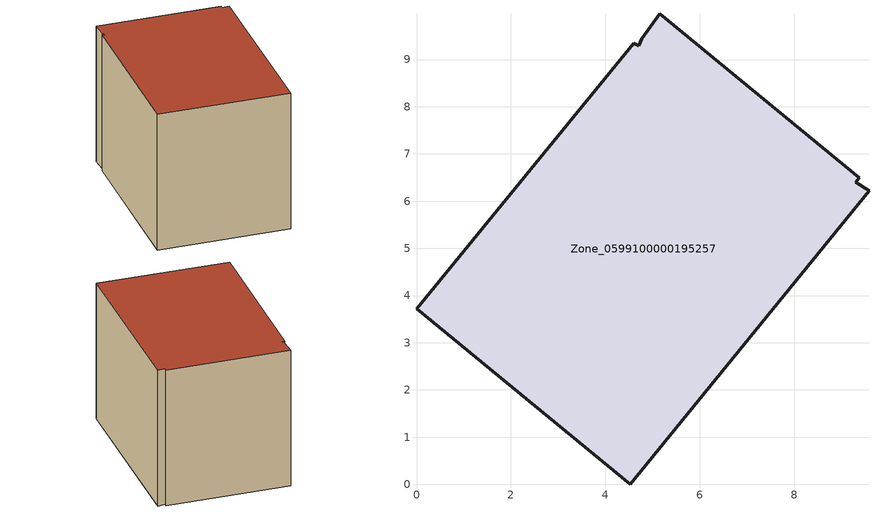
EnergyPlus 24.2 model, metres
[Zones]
Zone_0599100000195257
 floor ground (C_G): 4.7,9.29 4.77,9.44 5.15,9.97 9.38,6.49 9.31,6.4 9.59,6.22 4.53,0 0,3.72 4.61,9.35 z0
 wall outside (C_F): 4.61,9.35 0,3.72 4.53,0 9.59,6.22 9.31,6.4 9.38,6.49 5.15,9.97 4.77,9.44 4.7,9.29 4.61,9.35 z0:6.45
 roof outside (C_R): 4.77,9.44 4.7,9.29 4.61,9.35 0,3.72 4.53,0 9.59,6.22 9.31,6.4 9.38,6.49 5.15,9.97 z6.45
[BUILDING]
Pand.0599100000195257: North Axis=0; Terrain=City; Loads Convergence Tolerance Value=0.04; Temperature Convergence Tolerance Value=0.4; Solar Distribution=FullExterior; Maximum Number of Warmup Days=25; Minimum Number of Warmup Days=1
[Site:Location]
Rotterdam.The.Hague.AP_ZH_NLD Design_Conditions: Latitude=51.96; Longitude=4.45; Time Zone=1; Elevation=-4.5
[SITE:GROUNDTEMPERATURE:BUILDINGSURFACE]
18, 18, 18, 18, 18, 18, 18, 18, 18, 18, 18, 18
[MATERIAL] Thermal Absorptance=0.9; Solar Absorptance=0.7; Visible Absorptance=0.7
Name | Roughness | Thickness | Conductivity | Density | Specific Heat
G.TC.1946 | MediumSmooth | 0.15 | 1 | 540 | 1210
F.TC.1946 | Rough | 0.3 | 0.857143 | 1920 | 840
R.TC.1946 | MediumRough | 0.2 | 0.909091 | 1500 | 1000
[CONSTRUCTION]
C_G: G.TC.1946
C_F: F.TC.1946
C_R: R.TC.1946
[ZONE]
Zone_0599100000195257: Type=1; Multiplier=1; Ceiling Height=Autocalculate; Volume=Autocalculate; Floor Area=autocalculate; Part of Total Floor Area=Yes
[ZONEINFILTRATION:DESIGNFLOWRATE]
Infil_Zone_0599100000195257: Zone or ZoneList or Space or SpaceList=Zone_0599100000195257; Schedule=AlwaysOn; Design Flow Rate Calculation Method=Flow/Area; Flow Rate per Floor Area=0.003; Constant Term Coefficient=1; Temperature Term Coefficient=0; Velocity Term Coefficient=0; Velocity Squared Term Coefficient=0
[HVACTEMPLATE:ZONE:IDEALLOADSAIRSYSTEM]
Zone_0599100000195257: Maximum Heating Supply Air Temperature=50; Minimum Cooling Supply Air Temperature=13; Maximum Heating Supply Air Humidity Ratio=0.0156; Minimum Cooling Supply Air Humidity Ratio=0.0077; Heating Limit=NoLimit; Cooling Limit=NoLimit; Dehumidification Control Type=ConstantSensibleHeatRatio; Cooling Sensible Heat Ratio=0.7; Dehumidification Setpoint=60; Humidification Control Type=None; Humidification Setpoint=30; Outdoor Air Method=None; Outdoor Air Flow Rate per Person=0.00944; Outdoor Air Flow Rate per Zone Floor Area=0; Outdoor Air Flow Rate per Zone=0; Demand Controlled Ventilation Type=None; Outdoor Air Economizer Type=NoEconomizer; Heat Recovery Type=None; Sensible Heat Recovery Effectiveness=0.7; Latent Heat Recovery Effectiveness=0.65
[ZONECONTROL:THERMOSTAT]
ThermostatControl_Zone_0599100000195257: Zone or ZoneList=Zone_0599100000195257; Control Type Schedule=DualSetpointControlType; Control 1=Thermostat_Zone_0599100000195257; Temperature Difference Between Cutout And Setpoint=0
[THERMOSTATSETPOINT:DUALSETPOINT]
Thermostat_Zone_0599100000195257: Heating Setpoint Temperature Schedule=HeatingSetpoint_Zone_0599100000195257; Cooling Setpoint Temperature Schedule=CoolingSetpoint_Zone_0599100000195257
[SCHEDULE:COMPACT]
HeatingSetpoint_Zone_0599100000195257: Through: 12/31, For: AllDays, Until: 24:00, 21
CoolingSetpoint_Zone_0599100000195257: Through: 12/31, For: AllDays, Until: 24:00, 24
DualSetpointControlType: Through: 12/31, For: AllDays, Until: 24:00, 4
AlwaysOn: Through: 12/31, For: AllDays, Until: 24:00, 1
